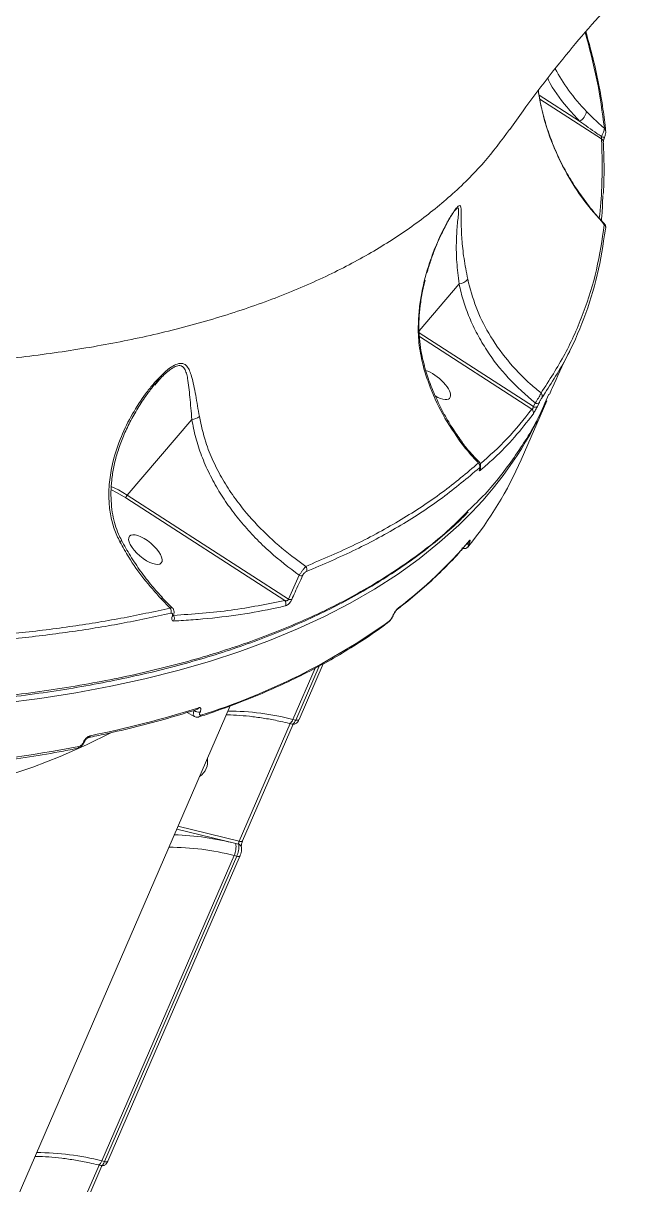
# Model space of a CAD drawing. Header units: millimetres. Extents: x -5550 to 7488, y -4093 to 4627.
# Drawn here: x -2385.1 to -2250.6, y 1246.2 to 1506.7 of the extents above; entities that cross this region are included whole.
import ezdxf

# ---------------------------------------------------------------- set-up
doc = ezdxf.new("R2010")
doc.units = ezdxf.units.MM
doc.layers.add('DIKOM_ОБЪЕКТ', color=7, linetype='Continuous')

msp = doc.modelspace()

# ---------------------------------------------------------------- linework, layer by layer
at = {"layer": 'DIKOM_ОБЪЕКТ', "color": 7, "linetype": 'Continuous', "lineweight": 15}
for p, q in [((-2260.26, 1484.727), (-2269.34, 1490.581)), ((-2269.182, 1489.685), (-2255.345, 1480.763)), ((-2254.685, 1481.14), (-2254.625, 1481.321)), ((-2254.682, 1481.136), (-2254.681, 1481.138)), ((-2296.306, 1437.745), (-2287.327, 1448.258)), ((-2270.65, 1420.729), (-2296.29, 1437.26)), ((-2296.22, 1436.421), (-2271.012, 1420.168)), ((-2355.624, 1425.531), (-2354.521, 1426.81)), ((-2273.385, 1408.791), (-2267.645, 1422.046)), ((-2270.257, 1421.538), (-2270.65, 1420.729)), ((-2269.745, 1420.765), (-2269.353, 1421.572)), ((-2361.804, 1400.849), (-2347.284, 1417.848)), ((-2362.111, 1400.253), (-2326.442, 1377.257)), ((-2325.627, 1377.525), (-2361.804, 1400.849)), ((-2285.095, 1389.968), (-2285.083, 1389.995)), ((-2323.206, 1382.893), (-2325.627, 1377.525)), ((-2354.163, 1377.589), (-2352.117, 1375.534)), ((-2351.675, 1375.625), (-2353.929, 1377.863)), ((-2302.177, 1373.811), (-2302.213, 1373.725)), ((-2302.144, 1373.811), (-2302.107, 1373.896)), ((-2323.235, 1350.538), (-2317.823, 1363.033)), ((-2324.588, 1350.567), (-2319.605, 1362.072)), ((-2318.744, 1362.513), (-2323.982, 1350.418)), ((-2455.152, 1084.701), (-2338.701, 1353.593)), ((-2346.762, 1352.593), (-2346.782, 1352.547)), ((-2345.451, 1352.18), (-2345.432, 1352.226)), ((-2348.333, 1352.122), (-2346.754, 1351.199)), ((-2325.221, 1349.615), (-2336.652, 1323.218)), ((-2325.405, 1349.66), (-2324.779, 1349.506)), ((-2323.982, 1350.418), (-2324.588, 1350.567)), ((-2335.905, 1323.339), (-2324.581, 1349.486)), ((-2371.598, 1345.468), (-2371.626, 1345.402)), ((-2371.391, 1345.555), (-2371.363, 1345.621)), ((-2336.652, 1323.218), (-2350.396, 1326.589)), ((-2350.668, 1325.961), (-2337.438, 1322.717)), ((-2337.438, 1322.717), (-2336.796, 1322.559)), ((-2367.479, 1251.53), (-2337.812, 1320.03)), ((-2337.207, 1319.882), (-2366.873, 1251.381)), ((-2366.125, 1251.502), (-2336.459, 1320.002)), ((-2337.812, 1320.03), (-2337.207, 1319.882)), ((-2368.296, 1250.623), (-2367.67, 1250.47)), ((-2366.873, 1251.381), (-2367.479, 1251.53)), ((-2368.112, 1250.578), (-2379.543, 1224.182)), ((-2378.796, 1224.302), (-2367.472, 1250.449))]:
    msp.add_line(p, q, dxfattribs=at)
at = {"layer": 'DIKOM_ОБЪЕКТ', "color": 7, "linetype": 'Continuous', "lineweight": 15, "flags": 128}
for points in [[(-2295.206, 1429.912), (-2295.202, 1429.895), (-2295.229, 1429.789), (-2295.337, 1429.664)], [(-2268.762, 1419.581), (-2268.333, 1420.502), (-2267.645, 1422.046)], [(-2282.601, 1406.905), (-2282.614, 1406.873), (-2282.688, 1406.751)], [(-2365.433, 1402.119), (-2364.018, 1401.392), (-2362.111, 1400.253)], [(-2361.804, 1400.849), (-2363.771, 1402.024), (-2365.355, 1402.832)], [(-2389.726, 1354.191), (-2381.401, 1355.267), (-2373.304, 1356.539), (-2365.443, 1358.007), (-2357.824, 1359.67), (-2350.453, 1361.526), (-2343.338, 1363.573), (-2336.483, 1365.81), (-2329.895, 1368.235), (-2323.58, 1370.846), (-2317.541, 1373.641), (-2311.786, 1376.617), (-2306.317, 1379.772), (-2301.141, 1383.104), (-2296.261, 1386.608), (-2291.682, 1390.283), (-2287.407, 1394.125), (-2287.027, 1394.489)], [(-2363.091, 1390.784), (-2363.09, 1390.781), (-2363.107, 1390.692), (-2363.22, 1390.557), (-2363.423, 1390.383)], [(-2285.132, 1390.477), (-2285.098, 1390.521), (-2285.012, 1390.673)], [(-2325.404, 1349.66), (-2325.334, 1349.655), (-2325.193, 1349.703), (-2325.042, 1349.824), (-2324.887, 1350.014), (-2324.734, 1350.265), (-2324.588, 1350.567)], [(-2323.982, 1350.418), (-2323.811, 1350.385), (-2323.651, 1350.371), (-2323.511, 1350.379), (-2323.394, 1350.406), (-2323.304, 1350.453), (-2323.245, 1350.518), (-2323.235, 1350.538)], [(-2523.894, 1329.042), (-2514.085, 1328.085), (-2504.423, 1327.328), (-2494.919, 1326.77), (-2485.581, 1326.412), (-2476.418, 1326.255), (-2467.438, 1326.299), (-2458.65, 1326.543), (-2450.061, 1326.988), (-2441.68, 1327.632), (-2433.515, 1328.476), (-2425.573, 1329.519), (-2417.862, 1330.759), (-2410.388, 1332.196), (-2403.159, 1333.828), (-2396.182, 1335.653), (-2389.462, 1337.671), (-2383.006, 1339.878), (-2376.821, 1342.274), (-2370.912, 1344.855), (-2365.477, 1347.519)], [(-2336.652, 1323.218), (-2336.48, 1323.185), (-2336.321, 1323.172), (-2336.18, 1323.179), (-2336.062, 1323.207), (-2335.973, 1323.255), (-2335.915, 1323.32), (-2335.905, 1323.339)], [(-2337.207, 1319.882), (-2337.035, 1319.848), (-2336.876, 1319.835), (-2336.735, 1319.842), (-2336.618, 1319.87), (-2336.528, 1319.917), (-2336.47, 1319.982), (-2336.458, 1320.005)], [(-2368.295, 1250.623), (-2368.224, 1250.618), (-2368.084, 1250.666), (-2367.933, 1250.787), (-2367.778, 1250.977), (-2367.625, 1251.228), (-2367.479, 1251.53)], [(-2366.873, 1251.381), (-2366.701, 1251.348), (-2366.542, 1251.335), (-2366.401, 1251.342), (-2366.284, 1251.37), (-2366.195, 1251.417), (-2366.136, 1251.481), (-2366.125, 1251.502)]]:
    msp.add_lwpolyline(points, dxfattribs=at)
at = {"layer": 'DIKOM_ОБЪЕКТ', "color": 7, "linetype": 'Continuous', "lineweight": 15}
for centre, radius, start, end in [((-2055.975, 1189.043), 459.994, 131.0632, 148.19152), ((-2262.067, 1487.68), 3.463, 301.45992, 346.99011), ((-2255.21, 1482.508), 0.812, 7.3913, 52.52816), ((-2254.502, 1483.165), 2.037, 244.27663, 264.92259), ((-2255.74, 1480.061), 0.807, 4.92603, 60.60326), ((-2255.252, 1460.885), 0.837, 334.47343, 51.10362), ((-2287.481, 1450.879), 2.626, 273.3577, 323.23212), ((-2269.576, 1423.103), 0.943, 335.81945, 46.30569), ((-2271.607, 1419.403), 0.97, 336.31856, 52.1293), ((-2270.225, 1421.445), 0.832, 239.30594, 305.24996), ((-2269.831, 1422.251), 0.831, 239.14875, 305.14096), ((-2347.527, 1421.042), 3.203, 274.34695, 306.87919), ((-2346.411, 1456.95), 86.185, 313.55299, 332.82464), ((-2286.862, 1412.656), 0.296, 299.87261, 349.43001), ((-2349.076, 1441.726), 82.546, 320.75674, 336.48532), ((-2283.675, 1407.391), 1, 336.24474, 43.65928), ((-2283.452, 1406.809), 0.941, 334.0582, 14.17742), ((-2360.872, 1399.993), 1.266, 137.44553, 168.15797), ((-2360.138, 1453.996), 98.253, 307.06619, 319.87289), ((-2285.48, 1390.483), 0.643, 254.83915, 306.83032), ((-2285.466, 1390.504), 0.637, 255.39831, 306.95564), ((-2322.598, 1384.204), 1.125, 336.74702, 37.82744), ((-2322.742, 1383.951), 1.156, 246.34732, 285.89091), ((-2354.963, 1378.533), 1.237, 310.29716, 328.08986), ((-2327.269, 1376.513), 1.112, 333.95607, 41.97336), ((-2325.177, 1378.603), 1.168, 247.33218, 286.73251), ((-2353.129, 1374.858), 1.217, 336.84777, 33.71609), ((-2351.754, 1373.996), 0.338, 282.58892, 334.48549), ((-2352.348, 1373.176), 1.153, 331.40877, 37.9445), ((-2302.34, 1373.899), 0.214, 306.01224, 335.63686), ((-2302.295, 1373.978), 0.205, 305.3257, 336.71967), ((-2301.634, 1375.901), 0.78, 306.7857, 336.92066), ((-2389.549, 1493.258), 148.486, 287.35952, 305.64369), ((-2303.739, 1372.897), 0.782, 306.72409, 336.88979), ((-2415.217, 1571.894), 229.473, 281.34935, 287.62277), ((-2345.692, 1353.904), 1.74, 231.20725, 277.93527), ((-2345.671, 1353.95), 1.741, 231.21523, 277.91775), ((-2346.418, 1353.458), 0.725, 288.94675, 338.27678), ((-2339.327, 1293.439), 58.998, 75.53288, 89.87782), ((-2345.922, 1351.807), 0.729, 289.12231, 338.162), ((-2436.556, 1685.886), 347.355, 269.67725, 280.60468), ((-2373.282, 1344.708), 0.694, 283.44009, 339.37393), ((-2371.652, 1345.699), 0.297, 274.88829, 330.35684), ((-2371.623, 1345.763), 0.296, 274.81921, 331.28984), ((-2370.707, 1347.15), 0.692, 282.94883, 339.46423), ((-2347.646, 1341.079), 3.908, 302.46261, 10.70488), ((-2353.206, 1261.166), 63.538, 75.63112, 88.21355), ((-2352.553, 1262.895), 59.006, 75.53379, 89.87702), ((-2341.936, 1321.974), 4.559, 334.76368, 9.37571), ((-2336.976, 1321.756), 0.823, 16.76932, 77.37046), ((-2382.219, 1194.391), 59.01, 75.53429, 89.8764)]:
    msp.add_arc(centre, radius, start, end, dxfattribs=at)
for start_param, end_param in [(0.1419857, 2.4055026), (5.118802, 6.425171)]:
    msp.add_ellipse((-2292.987, 1425.63), major_axis=(3.564, -3.012), ratio=0.4016192, start_param=start_param, end_param=end_param, dxfattribs=at)
msp.add_ellipse((-2357.718, 1388.661), major_axis=(3.564, -3.012), ratio=0.4016192, dxfattribs=at)
for points, knots in [([(-2515.215, 1360.28), (-2514.355, 1362.232), (-2511.86, 1367.899), (-2507.509, 1377.185), (-2502.068, 1388.089), (-2496.34, 1398.852), (-2490.332, 1409.471), (-2484.047, 1419.941), (-2477.488, 1430.254), (-2470.659, 1440.407), (-2463.564, 1450.392), (-2456.205, 1460.206), (-2448.588, 1469.841), (-2440.717, 1479.294), (-2432.595, 1488.559), (-2424.228, 1497.63), (-2415.619, 1506.504), (-2406.774, 1515.175), (-2397.697, 1523.638), (-2388.393, 1531.889), (-2378.868, 1539.924), (-2369.126, 1547.737), (-2359.173, 1555.326), (-2349.012, 1562.682), (-2340.334, 1568.663), (-2335.019, 1572.159), (-2333.212, 1573.347)], [0, 0, 0, 0, 0.0228178, 0.0662208, 0.109624, 0.1530275, 0.1964308, 0.239834, 0.2832371, 0.3266402, 0.370043, 0.4134451, 0.4568475, 0.5002496, 0.5436516, 0.5870528, 0.630454, 0.6738552, 0.7172558, 0.7606562, 0.8040562, 0.8474559, 0.8908553, 0.9342544, 0.9776533, 1, 1, 1, 1]), ([(-2382.009, 1522.512), (-2382.454, 1522.099), (-2384.679, 1520.035), (-2393.275, 1512.013), (-2401.36, 1504.206), (-2407.681, 1498.101)], [0, 0, 0, 0, 0.051712, 0.2585533, 1, 1, 1, 1]), ([(-2407.241, 1498.04), (-2404.968, 1500.264), (-2398.681, 1506.413), (-2390.12, 1514.552), (-2383.807, 1520.385), (-2381.565, 1522.457)], [0, 0, 0, 0, 0.2674866, 0.7397728, 1, 1, 1, 1]), ([(-2275.91, 1482.867), (-2274.938, 1484.271), (-2272.277, 1488.116), (-2267.624, 1494.257), (-2261.992, 1501.272), (-2256.337, 1507.881), (-2252.425, 1512.094), (-2250.583, 1514.079)], [0, 0, 0, 0, 0.1302391, 0.3565809, 0.5807028, 0.8025479, 1, 1, 1, 1]), ([(-2259.019, 1504.661), (-2258.062, 1501.1), (-2256.094, 1493.779), (-2255.184, 1486.758), (-2254.716, 1483.152)], [0, 0, 0, 0, 0.4863774, 1, 1, 1, 1]), ([(-2254.426, 1482.608), (-2254.61, 1484.222), (-2255.008, 1487.716), (-2255.984, 1493.195), (-2257.244, 1498.98), (-2258.333, 1502.89), (-2258.873, 1504.83)], [0, 0, 0, 0, 0.2235027, 0.4838327, 0.7439795, 1, 1, 1, 1]), ([(-2258.693, 1486.901), (-2260.12, 1488.468), (-2262.851, 1491.47), (-2264.817, 1494.884), (-2265.756, 1496.515)], [0, 0, 0, 0, 0.5222216, 1, 1, 1, 1]), ([(-2267.447, 1494.412), (-2267.381, 1494.269), (-2266.322, 1491.962), (-2263.866, 1488.695), (-2261.231, 1485.795), (-2260.26, 1484.727)], [0, 0, 0, 0, 0.0400537, 0.6461011, 1, 1, 1, 1]), ([(-2269.547, 1491.578), (-2269.333, 1490.308), (-2268.692, 1486.492), (-2266.733, 1480.159), (-2263.449, 1473.208), (-2259.432, 1466.905), (-2256.304, 1463.336), (-2254.726, 1461.536)], [0, 0, 0, 0, 0.1161133, 0.3488599, 0.587347, 0.7918637, 1, 1, 1, 1]), ([(-2268.864, 1487.986), (-2268.884, 1488.064), (-2269.196, 1489.269), (-2269.367, 1490.491), (-2269.526, 1491.634)], [0, 0, 0, 0, 0.0640649, 1, 1, 1, 1]), ([(-2254.667, 1461.713), (-2255.19, 1462.259), (-2256.664, 1463.796), (-2258.851, 1466.531), (-2261.225, 1469.879), (-2263.337, 1473.381), (-2265.181, 1476.988), (-2266.731, 1480.677), (-2267.989, 1484.342), (-2268.579, 1486.798), (-2268.864, 1487.986)], [0, 0, 0, 0, 0.074021, 0.2084666, 0.3429355, 0.4774286, 0.6117897, 0.7443275, 0.876336, 1, 1, 1, 1]), ([(-2254.716, 1483.152), (-2255.744, 1484.068), (-2257.12, 1485.295), (-2258.376, 1486.576), (-2258.693, 1486.901)], [0, 0, 0, 0, 0.7468137, 1, 1, 1, 1]), ([(-2275.977, 1482.916), (-2277.838, 1480.402), (-2281.708, 1475.173), (-2288.936, 1468.075), (-2297.194, 1461.455), (-2306.307, 1455.532), (-2316.48, 1450.118), (-2327.727, 1445.259), (-2340.027, 1440.987), (-2353.027, 1437.418), (-2366.643, 1434.534), (-2380.782, 1432.305), (-2395.746, 1430.675), (-2411.531, 1429.689), (-2428.054, 1429.306), (-2439.557, 1429.609), (-2445.307, 1429.761)], [0, 0, 0, 0, 0.0698442, 0.1452926, 0.2161547, 0.2870724, 0.3579358, 0.4308634, 0.5038508, 0.5767797, 0.6463603, 0.7159913, 0.7855727, 0.8570304, 0.928542, 1, 1, 1, 1]), ([(-2260.26, 1484.727), (-2258.978, 1483.821), (-2257.362, 1482.68), (-2255.723, 1481.561), (-2255.385, 1481.33)], [0, 0, 0, 0, 0.793939, 1, 1, 1, 1]), ([(-2254.716, 1483.152), (-2254.725, 1483.033), (-2254.742, 1482.795), (-2254.921, 1482.263), (-2255.15, 1481.755), (-2255.322, 1481.444), (-2255.385, 1481.33)], [0, 0, 0, 0, 0.278398, 0.5566603, 0.8379195, 1, 1, 1, 1]), ([(-2254.625, 1481.321), (-2254.588, 1481.429), (-2254.479, 1481.745), (-2254.383, 1482.171), (-2254.413, 1482.483), (-2254.425, 1482.61)], [0, 0, 0, 0, 0.2373702, 0.691624, 1, 1, 1, 1]), ([(-2255.345, 1480.763), (-2255.244, 1477.136), (-2255.074, 1470.988), (-2255.622, 1465.301), (-2255.846, 1462.97)], [0, 0, 0, 0, 0.5900075, 1, 1, 1, 1]), ([(-2255.385, 1481.33), (-2255.385, 1481.304), (-2255.384, 1481.213), (-2255.377, 1481.059), (-2255.363, 1480.883), (-2255.351, 1480.803), (-2255.345, 1480.763)], [0, 0, 0, 0, 0.1263379, 0.4366085, 0.7261919, 1, 1, 1, 1]), ([(-2254.954, 1468.332), (-2254.914, 1469.082), (-2254.772, 1471.741), (-2254.766, 1475.671), (-2254.909, 1478.915), (-2254.962, 1480.131)], [0, 0, 0, 0, 0.1969879, 0.6990001, 1, 1, 1, 1]), ([(-2254.936, 1480.12), (-2254.936, 1480.121), (-2254.936, 1480.123), (-2254.933, 1480.196), (-2254.913, 1480.336), (-2254.86, 1480.581), (-2254.78, 1480.866), (-2254.707, 1481.058), (-2254.678, 1481.135)], [0, 0, 0, 0, 0.0777138, 0.194777, 0.3567016, 0.565069, 0.8259232, 1, 1, 1, 1]), ([(-2255.383, 1462.476), (-2255.345, 1462.855), (-2255.16, 1464.66), (-2255.106, 1466.551), (-2255.064, 1468.045)], [0, 0, 0, 0, 0.2097812, 1, 1, 1, 1]), ([(-2285.377, 1449.307), (-2285.682, 1450.894), (-2286.303, 1454.111), (-2286.733, 1458.316), (-2286.845, 1461.419), (-2286.835, 1463.544), (-2286.845, 1464.913), (-2286.947, 1465.78), (-2287.313, 1465.89), (-2287.906, 1465.328), (-2288.637, 1464.314), (-2289.407, 1463.076), (-2290.625, 1460.922), (-2292.253, 1457.562), (-2294.228, 1452.425), (-2295.557, 1447.445), (-2296.267, 1442.823), (-2296.538, 1438.852), (-2296.412, 1434.379), (-2295.699, 1431.252), (-2295.337, 1429.664)], [0, 0, 0, 0, 0.0820695, 0.1664743, 0.2508361, 0.2942474, 0.3376037, 0.3839941, 0.4157886, 0.442847, 0.4698379, 0.4939825, 0.5187284, 0.5886152, 0.6603839, 0.7589151, 0.8097123, 0.8604911, 0.9291638, 1, 1, 1, 1]), ([(-2291.239, 1459.483), (-2290.98, 1460.022), (-2290.48, 1461.063), (-2289.736, 1462.422), (-2289.086, 1463.52), (-2288.611, 1464.248), (-2288.296, 1464.68), (-2288.223, 1464.763), (-2288.208, 1464.781)], [0, 0, 0, 0, 0.2510906, 0.4851038, 0.680045, 0.8446692, 0.9678458, 1, 1, 1, 1]), ([(-2288.21, 1464.782), (-2288.209, 1464.784), (-2288.184, 1464.818), (-2288.169, 1464.827), (-2288.156, 1464.836)], [0, 0, 0, 0, 0.0581412, 1, 1, 1, 1]), ([(-2288.156, 1464.836), (-2288, 1465.003), (-2287.635, 1465.395), (-2287.41, 1465.203), (-2287.41, 1464.394), (-2287.548, 1463.061), (-2287.79, 1460.815), (-2287.98, 1457.581), (-2287.911, 1453.199), (-2287.523, 1449.917), (-2287.327, 1448.258)], [0, 0, 0, 0, 0.0483114, 0.1136112, 0.201139, 0.3005658, 0.4001753, 0.6062292, 0.8009084, 1, 1, 1, 1]), ([(-2254.709, 1461.674), (-2254.698, 1461.67), (-2254.678, 1461.661), (-2254.71, 1461.578), (-2254.726, 1461.536)], [0, 0, 0, 0, 0.5011147, 1, 1, 1, 1]), ([(-2254.422, 1460.795), (-2254.415, 1460.853), (-2254.398, 1460.991), (-2254.436, 1461.258), (-2254.533, 1461.515), (-2254.654, 1461.636), (-2254.701, 1461.682)], [0, 0, 0, 0, 0.2126971, 0.508084, 0.8110499, 1, 1, 1, 1]), ([(-2294.537, 1450.697), (-2294.267, 1451.63), (-2293.706, 1453.573), (-2292.654, 1456.324), (-2291.813, 1458.328), (-2291.325, 1459.31), (-2291.239, 1459.483)], [0, 0, 0, 0, 0.3052041, 0.6356951, 0.9359009, 1, 1, 1, 1]), ([(-2254.726, 1461.536), (-2255.234, 1458.136), (-2256.249, 1451.335), (-2259.285, 1441.678), (-2263.344, 1432.408), (-2267.064, 1426.66), (-2268.925, 1423.785)], [0, 0, 0, 0, 0.2484747, 0.4969511, 0.7484741, 1, 1, 1, 1]), ([(-2268.716, 1422.717), (-2266.875, 1425.56), (-2263.192, 1431.247), (-2259.121, 1440.483), (-2256.045, 1450.185), (-2255.013, 1457.077), (-2254.496, 1460.524)], [0, 0, 0, 0, 0.2484766, 0.4969544, 0.7484771, 1, 1, 1, 1]), ([(-2295.083, 1429.945), (-2295.271, 1430.622), (-2295.697, 1432.155), (-2296.113, 1434.685), (-2296.355, 1437.494), (-2296.323, 1440.406), (-2296.061, 1443.468), (-2295.617, 1446.397), (-2295.152, 1448.297), (-2294.95, 1449.125)], [0, 0, 0, 0, 0.1109995, 0.2514638, 0.3969255, 0.5456321, 0.698178, 0.868537, 1, 1, 1, 1]), ([(-2268.925, 1423.785), (-2269.716, 1424.438), (-2272.449, 1426.69), (-2276.616, 1431.055), (-2280.69, 1436.894), (-2283.73, 1443.03), (-2284.824, 1447.201), (-2285.377, 1449.307)], [0, 0, 0, 0, 0.0953054, 0.32894, 0.568011, 0.7817951, 1, 1, 1, 1]), ([(-2287.327, 1448.258), (-2287.024, 1446.979), (-2286.417, 1444.42), (-2285.024, 1440.643), (-2283.276, 1436.935), (-2280.536, 1432.323), (-2276.442, 1426.953), (-2272.335, 1423.358), (-2270.257, 1421.538)], [0, 0, 0, 0, 0.1264067, 0.2528123, 0.382976, 0.5131446, 0.7535708, 1, 1, 1, 1]), ([(-2267.022, 1423.471), (-2266.816, 1423.943), (-2265.502, 1426.949), (-2264.023, 1430.205), (-2262.609, 1432.943), (-2262.474, 1433.204)], [0, 0, 0, 0, 0.1439546, 0.918394, 1, 1, 1, 1]), ([(-2345.604, 1418.48), (-2345.878, 1420.116), (-2346.291, 1422.595), (-2346.839, 1425.514), (-2347.277, 1427.347), (-2347.769, 1428.786), (-2348.357, 1429.839), (-2349.227, 1430.499), (-2350.47, 1430.416), (-2351.831, 1429.691), (-2353.123, 1428.692), (-2354.541, 1427.357), (-2356.079, 1425.661), (-2358.243, 1422.903), (-2360.731, 1419.074), (-2363.234, 1414.011), (-2364.92, 1409.026), (-2365.81, 1404.306), (-2366.002, 1400.321), (-2365.623, 1396.621), (-2364.829, 1393.346), (-2363.882, 1391.35), (-2363.423, 1390.383)], [0, 0, 0, 0, 0.0866936, 0.1314006, 0.1760737, 0.2081988, 0.2409008, 0.2744202, 0.3082517, 0.3377419, 0.3650525, 0.3930343, 0.4328774, 0.4727627, 0.5545457, 0.6396943, 0.7264124, 0.7889979, 0.8528487, 0.9020925, 0.9525883, 1, 1, 1, 1]), ([(-2354.521, 1426.81), (-2354.354, 1427.01), (-2353.862, 1427.6), (-2352.952, 1428.405), (-2351.834, 1429.298), (-2350.694, 1429.906), (-2349.98, 1429.956), (-2349.367, 1429.75), (-2348.892, 1429.257), (-2348.492, 1428.244), (-2348.181, 1426.862), (-2347.934, 1425.064), (-2347.652, 1422.082), (-2347.432, 1419.552), (-2347.284, 1417.848)], [0, 0, 0, 0, 0.0316103, 0.0930591, 0.1557159, 0.2237656, 0.2905746, 0.3033128, 0.3829774, 0.4574987, 0.5336404, 0.6484292, 0.7633199, 1, 1, 1, 1]), ([(-2295.337, 1429.664), (-2294.952, 1428.422), (-2293.824, 1424.781), (-2291.155, 1418.855), (-2288.207, 1414.569), (-2286.714, 1412.4)], [0, 0, 0, 0, 0.2035437, 0.5968367, 1, 1, 1, 1]), ([(-2286.525, 1412.635), (-2287.232, 1413.615), (-2288.714, 1415.668), (-2290.669, 1418.981), (-2292.455, 1422.506), (-2293.937, 1426.147), (-2294.821, 1428.631), (-2295.142, 1429.903), (-2295.146, 1429.919)], [0, 0, 0, 0, 0.1847006, 0.3869243, 0.5900858, 0.7937527, 0.9973695, 1, 1, 1, 1]), ([(-2363.067, 1390.797), (-2363.299, 1391.241), (-2363.865, 1392.326), (-2364.524, 1394.238), (-2365.076, 1396.503), (-2365.399, 1398.952), (-2365.474, 1401.554), (-2365.289, 1404.339), (-2364.825, 1407.273), (-2364.051, 1410.321), (-2362.975, 1413.41), (-2361.59, 1416.529), (-2359.896, 1419.659), (-2358.122, 1422.429), (-2356.476, 1424.677), (-2355.35, 1426.067), (-2354.735, 1426.687), (-2354.575, 1426.848)], [0, 0, 0, 0, 0.0381204, 0.0931922, 0.1514747, 0.2131168, 0.2782707, 0.3472054, 0.4235682, 0.5028541, 0.585785, 0.6727826, 0.7640279, 0.8596905, 0.9271236, 0.9810173, 1, 1, 1, 1]), ([(-2267.169, 1423.536), (-2267.952, 1421.695), (-2270.064, 1416.73), (-2274.87, 1409.256), (-2280.084, 1402.353), (-2283.977, 1398.623), (-2285.258, 1397.396)], [0, 0, 0, 0, 0.1914972, 0.5163242, 0.8409014, 1, 1, 1, 1]), ([(-2268.925, 1423.785), (-2268.972, 1423.669), (-2269.066, 1423.436), (-2269.342, 1422.928), (-2269.679, 1422.374), (-2269.999, 1421.893), (-2270.187, 1421.634), (-2270.257, 1421.538)], [0, 0, 0, 0, 0.2193409, 0.4388182, 0.6560172, 0.8732896, 1, 1, 1, 1]), ([(-2269.353, 1421.572), (-2269.315, 1421.647), (-2269.236, 1421.807), (-2269.094, 1422.076), (-2268.946, 1422.343), (-2268.81, 1422.576), (-2268.747, 1422.67), (-2268.716, 1422.717)], [0, 0, 0, 0, 0.1797532, 0.3800195, 0.5811581, 0.790702, 1, 1, 1, 1]), ([(-2271.012, 1420.168), (-2272.785, 1417.901), (-2276.249, 1413.47), (-2280.488, 1409.713), (-2282.558, 1407.879)], [0, 0, 0, 0, 0.5118581, 1, 1, 1, 1]), ([(-2270.65, 1420.729), (-2270.652, 1420.683), (-2270.657, 1420.6), (-2270.684, 1420.495), (-2270.72, 1420.404), (-2270.753, 1420.344), (-2270.807, 1420.272), (-2270.851, 1420.233), (-2270.926, 1420.184), (-2270.973, 1420.175), (-2271.012, 1420.168)], [0, 0, 0, 0, 0.1793417, 0.31918, 0.3690473, 0.5165641, 0.5564431, 0.7165544, 0.7656513, 1, 1, 1, 1]), ([(-2270.719, 1419.013), (-2270.671, 1419.083), (-2270.574, 1419.223), (-2270.363, 1419.583), (-2270.135, 1419.998), (-2269.919, 1420.411), (-2269.8, 1420.653), (-2269.745, 1420.765)], [0, 0, 0, 0, 0.2131534, 0.4264941, 0.630595, 0.8289213, 1, 1, 1, 1]), ([(-2347.284, 1417.848), (-2347.022, 1416.474), (-2346.499, 1413.724), (-2345.147, 1409.653), (-2343.404, 1405.647), (-2341.275, 1401.781), (-2338.837, 1398.109), (-2336.111, 1394.612), (-2333.083, 1391.27), (-2328.914, 1387.219), (-2325.44, 1384.586), (-2323.206, 1382.893)], [0, 0, 0, 0, 0.1006482, 0.2013159, 0.3052446, 0.4091841, 0.5096377, 0.6100979, 0.7126665, 0.8152373, 1, 1, 1, 1]), ([(-2321.709, 1384.894), (-2322.521, 1385.467), (-2325.401, 1387.501), (-2330.011, 1391.384), (-2334.517, 1396.107), (-2337.909, 1400.489), (-2340.423, 1404.368), (-2342.548, 1408.46), (-2344.457, 1413.158), (-2345.191, 1416.561), (-2345.604, 1418.48)], [0, 0, 0, 0, 0.0672698, 0.2386096, 0.4121739, 0.5212151, 0.6302433, 0.7425216, 0.854782, 1, 1, 1, 1]), ([(-2282.605, 1406.397), (-2282.39, 1406.578), (-2281.315, 1407.48), (-2278.631, 1409.889), (-2274.76, 1413.811), (-2272.067, 1417.278), (-2270.719, 1419.013)], [0, 0, 0, 0, 0.0480613, 0.2403214, 0.6198803, 1, 1, 1, 1]), ([(-2286.714, 1412.4), (-2285.67, 1411.114), (-2284.465, 1409.631), (-2283.13, 1408.263), (-2282.952, 1408.081)], [0, 0, 0, 0, 0.8666347, 1, 1, 1, 1]), ([(-2282.754, 1408.262), (-2283.257, 1408.77), (-2284.52, 1410.048), (-2285.771, 1411.517), (-2286.487, 1412.5), (-2286.567, 1412.609)], [0, 0, 0, 0, 0.3698409, 0.9303694, 1, 1, 1, 1]), ([(-2282.952, 1408.081), (-2285.616, 1405.835), (-2290.943, 1401.344), (-2300.218, 1395.293), (-2310.347, 1389.717), (-2317.922, 1386.502), (-2321.709, 1384.894)], [0, 0, 0, 0, 0.2486147, 0.4972293, 0.7486151, 1, 1, 1, 1]), ([(-2321.564, 1383.759), (-2317.813, 1385.352), (-2310.311, 1388.537), (-2300.19, 1394.092), (-2290.854, 1400.166), (-2285.458, 1404.714), (-2282.76, 1406.988)], [0, 0, 0, 0, 0.2486172, 0.4972331, 0.7486169, 1, 1, 1, 1]), ([(-2282.782, 1408.236), (-2282.797, 1408.231), (-2282.82, 1408.222), (-2282.918, 1408.118), (-2282.952, 1408.081)], [0, 0, 0, 0, 0.6464191, 1, 1, 1, 1]), ([(-2282.658, 1406.762), (-2282.622, 1406.855), (-2282.531, 1407.085), (-2282.458, 1407.405), (-2282.502, 1407.788), (-2282.606, 1408.059), (-2282.738, 1408.184), (-2282.788, 1408.231)], [0, 0, 0, 0, 0.2085324, 0.5174718, 0.6943524, 0.8853066, 1, 1, 1, 1]), ([(-2282.76, 1406.988), (-2282.745, 1407), (-2282.69, 1407.046), (-2282.631, 1407.055), (-2282.618, 1406.963), (-2282.665, 1406.822), (-2282.688, 1406.751)], [0, 0, 0, 0, 0.1085884, 0.3983398, 0.6996055, 1, 1, 1, 1]), ([(-2282.688, 1406.751), (-2282.721, 1406.651), (-2282.787, 1406.452), (-2282.768, 1406.321), (-2282.69, 1406.331), (-2282.621, 1406.385), (-2282.605, 1406.397)], [0, 0, 0, 0, 0.3053624, 0.611478, 0.9125857, 1, 1, 1, 1]), ([(-2282.634, 1406.807), (-2282.632, 1406.812), (-2282.629, 1406.823), (-2282.618, 1406.865), (-2282.602, 1406.903), (-2282.601, 1406.904)], [0, 0, 0, 0, 0.4129621, 0.9860245, 1, 1, 1, 1]), ([(-2514.541, 1359.444), (-2513.135, 1359.23), (-2508.334, 1358.499), (-2500.248, 1357.434), (-2490.305, 1356.246), (-2480.519, 1355.248), (-2470.901, 1354.429), (-2461.453, 1353.791), (-2452.171, 1353.332), (-2443.051, 1353.053), (-2434.09, 1352.953), (-2425.285, 1353.032), (-2416.634, 1353.289), (-2408.135, 1353.727), (-2399.786, 1354.344), (-2391.593, 1355.141), (-2383.583, 1356.114), (-2375.79, 1357.263), (-2368.234, 1358.583), (-2360.921, 1360.073), (-2353.847, 1361.734), (-2347.008, 1363.565), (-2340.401, 1365.568), (-2334.026, 1367.742), (-2327.881, 1370.089), (-2321.964, 1372.608), (-2316.274, 1375.302), (-2310.813, 1378.169), (-2305.594, 1381.203), (-2300.64, 1384.393), (-2295.966, 1387.726), (-2291.594, 1391.205), (-2288.021, 1394.314), (-2286.018, 1396.323), (-2285.273, 1397.07)], [0, 0, 0, 0, 0.0134807, 0.0460166, 0.0785629, 0.110963, 0.1432142, 0.1753533, 0.2074168, 0.2394417, 0.2714645, 0.3035139, 0.3356222, 0.3678255, 0.4001604, 0.4326629, 0.4652363, 0.4977101, 0.530023, 0.5622119, 0.5943135, 0.6263633, 0.6583973, 0.6904488, 0.722544, 0.754718, 0.7870056, 0.8194425, 0.8519998, 0.8845077, 0.9168217, 0.9489852, 0.981033, 1, 1, 1, 1]), ([(-2285.258, 1397.396), (-2286.604, 1396.014), (-2290.524, 1391.993), (-2298.308, 1386.028), (-2308.388, 1379.543), (-2319.519, 1373.819), (-2331.547, 1368.806), (-2344.687, 1364.432), (-2358.936, 1360.738), (-2374.271, 1357.754), (-2389.674, 1355.641), (-2404.95, 1354.276), (-2419.932, 1353.54), (-2435.51, 1353.354), (-2451.649, 1353.728), (-2468.174, 1354.655), (-2485, 1356.127), (-2500.275, 1357.883), (-2510.066, 1359.291), (-2514.054, 1359.865)], [0, 0, 0, 0, 0.0350697, 0.1020937, 0.1690632, 0.2341426, 0.299272, 0.3643511, 0.4313208, 0.498345, 0.5653147, 0.6219543, 0.6786601, 0.7353657, 0.7926089, 0.8498521, 0.9056539, 0.9615819, 1, 1, 1, 1]), ([(-2363.423, 1390.383), (-2362.776, 1389.234), (-2361.171, 1386.383), (-2358.136, 1382.043), (-2355.493, 1379.079), (-2354.163, 1377.589)], [0, 0, 0, 0, 0.2512717, 0.6234737, 1, 1, 1, 1]), ([(-2353.897, 1377.893), (-2354.679, 1378.747), (-2356.406, 1380.636), (-2358.799, 1383.767), (-2361.124, 1387.198), (-2362.442, 1389.59), (-2363.097, 1390.779)], [0, 0, 0, 0, 0.2176428, 0.481148, 0.7421875, 1, 1, 1, 1]), ([(-2301.161, 1375.282), (-2300.38, 1375.887), (-2298.118, 1377.639), (-2294.582, 1380.655), (-2290.65, 1384.378), (-2287.527, 1387.668), (-2285.762, 1389.739), (-2285.132, 1390.477)], [0, 0, 0, 0, 0.129317, 0.3744339, 0.6194506, 0.8643331, 1, 1, 1, 1]), ([(-2286.679, 1389.047), (-2286.636, 1389.014), (-2286.494, 1388.906), (-2286.207, 1388.855), (-2285.898, 1388.881), (-2285.655, 1388.975), (-2285.47, 1389.099), (-2285.335, 1389.227), (-2285.268, 1389.312), (-2285.234, 1389.355)], [0, 0, 0, 0, 0.0910734, 0.3017668, 0.4707735, 0.6166304, 0.746018, 0.8707806, 1, 1, 1, 1]), ([(-2285.147, 1389.506), (-2285.179, 1389.471), (-2285.244, 1389.401), (-2285.272, 1389.444), (-2285.241, 1389.593), (-2285.17, 1389.791), (-2285.112, 1389.927), (-2285.095, 1389.968)], [0, 0, 0, 0, 0.2336656, 0.4673022, 0.6955638, 0.9087187, 1, 1, 1, 1]), ([(-2285.133, 1390.476), (-2285.132, 1390.477), (-2285.127, 1390.484), (-2285.13, 1390.48), (-2285.133, 1390.477)], [0, 0, 0, 0, 0.0762333, 1, 1, 1, 1]), ([(-2285.083, 1389.995), (-2285.057, 1390.056), (-2284.973, 1390.256), (-2284.869, 1390.544), (-2284.823, 1390.764), (-2284.865, 1390.827), (-2284.963, 1390.724), (-2285.012, 1390.673)], [0, 0, 0, 0, 0.0931562, 0.3038678, 0.5302227, 0.7651743, 1, 1, 1, 1]), ([(-2321.709, 1384.894), (-2321.801, 1384.784), (-2321.985, 1384.564), (-2322.366, 1384.069), (-2322.761, 1383.533), (-2323.042, 1383.134), (-2323.178, 1382.934), (-2323.206, 1382.893)], [0, 0, 0, 0, 0.2435374, 0.4875439, 0.7197785, 0.9418287, 1, 1, 1, 1]), ([(-2322.426, 1382.84), (-2322.401, 1382.888), (-2322.34, 1383.012), (-2322.195, 1383.232), (-2321.995, 1383.462), (-2321.769, 1383.658), (-2321.637, 1383.723), (-2321.564, 1383.759)], [0, 0, 0, 0, 0.1207727, 0.3075479, 0.5229897, 0.7374812, 1, 1, 1, 1]), ([(-2324.841, 1377.485), (-2324.604, 1378.021), (-2323.815, 1379.811), (-2322.998, 1381.592), (-2322.426, 1382.84)], [0, 0, 0, 0, 0.2996419, 1, 1, 1, 1]), ([(-2351.687, 1375.613), (-2351.687, 1375.615), (-2351.702, 1375.68), (-2351.85, 1375.66), (-2352.039, 1375.57), (-2352.117, 1375.534)], [0, 0, 0, 0, 0.0124097, 0.5962932, 1, 1, 1, 1]), ([(-2326.442, 1377.257), (-2330.388, 1376.447), (-2338.292, 1374.826), (-2347.052, 1374.199), (-2351.439, 1373.885)], [0, 0, 0, 0, 0.4991746, 1, 1, 1, 1]), ([(-2351.336, 1372.624), (-2350.968, 1372.644), (-2349.126, 1372.745), (-2344.402, 1373.088), (-2337.359, 1373.889), (-2330.903, 1374.991), (-2327.291, 1375.797), (-2326.27, 1376.025)], [0, 0, 0, 0, 0.0413744, 0.2068718, 0.5381498, 0.8694282, 1, 1, 1, 1]), ([(-2325.627, 1377.525), (-2325.627, 1377.489), (-2325.628, 1377.428), (-2325.664, 1377.345), (-2325.715, 1377.284), (-2325.786, 1377.235), (-2325.914, 1377.188), (-2326.147, 1377.173), (-2326.326, 1377.224), (-2326.442, 1377.257)], [0, 0, 0, 0, 0.1045234, 0.174096, 0.22983, 0.3048037, 0.3967575, 0.6086213, 1, 1, 1, 1]), ([(-2326.27, 1376.025), (-2326.135, 1376.075), (-2325.912, 1376.157), (-2325.528, 1376.479), (-2325.218, 1376.832), (-2324.981, 1377.19), (-2324.883, 1377.397), (-2324.841, 1377.485)], [0, 0, 0, 0, 0.3038824, 0.5023072, 0.7017009, 0.8732434, 1, 1, 1, 1]), ([(-2352.117, 1375.534), (-2355.774, 1374.743), (-2363.088, 1373.163), (-2374.723, 1371.305), (-2386.794, 1369.794), (-2395.25, 1369.141), (-2399.477, 1368.814)], [0, 0, 0, 0, 0.2491207, 0.4982423, 0.7491212, 1, 1, 1, 1]), ([(-2399.434, 1367.642), (-2395.23, 1367.967), (-2386.822, 1368.618), (-2374.757, 1370.124), (-2363.074, 1371.987), (-2355.698, 1373.582), (-2352.01, 1374.38)], [0, 0, 0, 0, 0.2491214, 0.4982435, 0.7491216, 1, 1, 1, 1]), ([(-2352.01, 1374.38), (-2351.973, 1374.386), (-2351.85, 1374.407), (-2351.694, 1374.354), (-2351.595, 1374.192), (-2351.581, 1373.959), (-2351.647, 1373.764), (-2351.68, 1373.666)], [0, 0, 0, 0, 0.1043963, 0.3453719, 0.5759433, 0.7877545, 1, 1, 1, 1]), ([(-2351.68, 1373.666), (-2351.728, 1373.526), (-2351.824, 1373.245), (-2351.801, 1372.914), (-2351.66, 1372.664), (-2351.449, 1372.638), (-2351.336, 1372.624)], [0, 0, 0, 0, 0.2322448, 0.4640444, 0.7140434, 1, 1, 1, 1]), ([(-2351.455, 1373.852), (-2351.44, 1373.882), (-2351.311, 1374.153), (-2351.24, 1374.616), (-2351.368, 1375.183), (-2351.538, 1375.516), (-2351.681, 1375.608), (-2351.685, 1375.611)], [0, 0, 0, 0, 0.0495152, 0.4555848, 0.7335852, 0.9921386, 1, 1, 1, 1]), ([(-2351.498, 1373.689), (-2351.498, 1373.688), (-2351.496, 1373.673), (-2351.498, 1373.724), (-2351.464, 1373.812), (-2351.448, 1373.854)], [0, 0, 0, 0, 0.0335906, 0.5372207, 1, 1, 1, 1]), ([(-2303.276, 1372.277), (-2303.195, 1372.34), (-2302.965, 1372.516), (-2302.673, 1372.884), (-2302.354, 1373.369), (-2302.214, 1373.665), (-2302.145, 1373.81)], [0, 0, 0, 0, 0.188046, 0.5271497, 0.7689794, 1, 1, 1, 1]), ([(-2302.213, 1373.725), (-2302.251, 1373.645), (-2302.326, 1373.483), (-2302.475, 1373.231), (-2302.639, 1372.991), (-2302.819, 1372.769), (-2302.946, 1372.646), (-2303.01, 1372.597), (-2303.02, 1372.59)], [0, 0, 0, 0, 0.167312, 0.3344527, 0.5091506, 0.7131054, 0.957769, 1, 1, 1, 1]), ([(-2300.917, 1375.596), (-2300.93, 1375.585), (-2301.029, 1375.508), (-2301.228, 1375.311), (-2301.514, 1374.954), (-2301.771, 1374.576), (-2302.002, 1374.184), (-2302.118, 1373.935), (-2302.177, 1373.811)], [0, 0, 0, 0, 0.0392553, 0.2872507, 0.495213, 0.6710274, 0.8353252, 1, 1, 1, 1]), ([(-2302.106, 1373.897), (-2302.076, 1373.963), (-2302.01, 1374.109), (-2301.864, 1374.375), (-2301.679, 1374.669), (-2301.461, 1374.967), (-2301.281, 1375.177), (-2301.17, 1375.275), (-2301.168, 1375.276), (-2301.168, 1375.276)], [0, 0, 0, 0, 0.1091604, 0.2385663, 0.3925795, 0.5781441, 0.7967129, 0.9630928, 1, 1, 1, 1]), ([(-2345.68, 1351.119), (-2344.548, 1351.498), (-2341.266, 1352.597), (-2336.014, 1354.544), (-2330.007, 1357.017), (-2324.251, 1359.657), (-2318.746, 1362.461), (-2313.498, 1365.426), (-2308.599, 1368.496), (-2305.249, 1370.813), (-2303.538, 1372.074), (-2303.271, 1372.27)], [0, 0, 0, 0, 0.0688349, 0.1996421, 0.3304446, 0.4612282, 0.5919891, 0.7227192, 0.8534118, 0.9771203, 1, 1, 1, 1]), ([(-2370.545, 1346.478), (-2369.266, 1346.743), (-2365.554, 1347.515), (-2359.58, 1348.927), (-2352.718, 1350.747), (-2348.349, 1352.101), (-2346.182, 1352.772)], [0, 0, 0, 0, 0.1498873, 0.4347984, 0.7197187, 1, 1, 1, 1]), ([(-2346.782, 1352.547), (-2346.826, 1352.423), (-2346.936, 1352.112), (-2346.979, 1351.684), (-2346.913, 1351.356), (-2346.776, 1351.279), (-2346.723, 1351.25)], [0, 0, 0, 0, 0.2017194, 0.5062223, 0.8100503, 1, 1, 1, 1]), ([(-2345.432, 1352.226), (-2345.396, 1352.315), (-2345.307, 1352.542), (-2345.258, 1352.857), (-2345.313, 1353.109), (-2345.475, 1353.241), (-2345.655, 1353.207), (-2345.744, 1353.19)], [0, 0, 0, 0, 0.1408164, 0.3552748, 0.5700257, 0.7849664, 1, 1, 1, 1]), ([(-2346.745, 1351.241), (-2346.734, 1351.231), (-2346.612, 1351.121), (-2346.307, 1351.052), (-2345.952, 1351.038), (-2345.76, 1351.105), (-2345.686, 1351.131)], [0, 0, 0, 0, 0.0397735, 0.4369163, 0.782102, 1, 1, 1, 1]), ([(-2345.245, 1351.536), (-2345.305, 1351.524), (-2345.423, 1351.501), (-2345.531, 1351.588), (-2345.568, 1351.756), (-2345.535, 1351.967), (-2345.475, 1352.12), (-2345.451, 1352.18)], [0, 0, 0, 0, 0.2142908, 0.4284386, 0.642903, 0.8576906, 1, 1, 1, 1]), ([(-2339.579, 1351.566), (-2339.489, 1351.567), (-2338.515, 1351.576), (-2336.539, 1351.481), (-2333.602, 1351.207), (-2330.525, 1350.752), (-2327.777, 1350.222), (-2326.05, 1349.813), (-2325.405, 1349.66)], [0, 0, 0, 0, 0.0214341, 0.2333932, 0.4459022, 0.6589809, 0.872553, 1, 1, 1, 1]), ([(-2324.776, 1349.524), (-2324.731, 1349.508), (-2324.562, 1349.448), (-2324.258, 1349.491), (-2323.933, 1349.623), (-2323.664, 1349.84), (-2323.429, 1350.128), (-2323.308, 1350.401), (-2323.242, 1350.551)], [0, 0, 0, 0, 0.0669368, 0.2506816, 0.411748, 0.5684352, 0.7641912, 1, 1, 1, 1]), ([(-2323.982, 1350.418), (-2324.036, 1350.301), (-2324.173, 1350.007), (-2324.408, 1349.674), (-2324.63, 1349.485), (-2324.734, 1349.52), (-2324.773, 1349.533)], [0, 0, 0, 0, 0.2027384, 0.5120693, 0.8215572, 1, 1, 1, 1]), ([(-2373.123, 1344.047), (-2373.012, 1344.07), (-2372.701, 1344.136), (-2372.213, 1344.451), (-2371.702, 1344.952), (-2371.496, 1345.368), (-2371.403, 1345.555)], [0, 0, 0, 0, 0.1511179, 0.4237677, 0.7409849, 1, 1, 1, 1]), ([(-2371.626, 1345.402), (-2371.671, 1345.313), (-2371.762, 1345.133), (-2371.97, 1344.875), (-2372.205, 1344.662), (-2372.436, 1344.519), (-2372.571, 1344.481), (-2372.632, 1344.464)], [0, 0, 0, 0, 0.2039213, 0.4079744, 0.6134824, 0.8265037, 1, 1, 1, 1]), ([(-2370.059, 1346.908), (-2370.151, 1346.881), (-2370.359, 1346.822), (-2370.715, 1346.597), (-2371.075, 1346.27), (-2371.392, 1345.878), (-2371.529, 1345.605), (-2371.598, 1345.468)], [0, 0, 0, 0, 0.1741687, 0.3895689, 0.5958025, 0.7978739, 1, 1, 1, 1]), ([(-2371.362, 1345.622), (-2371.362, 1345.623), (-2371.346, 1345.665), (-2371.278, 1345.793), (-2371.153, 1345.978), (-2370.983, 1346.174), (-2370.793, 1346.341), (-2370.638, 1346.442), (-2370.55, 1346.476), (-2370.553, 1346.476), (-2370.554, 1346.475)], [0, 0, 0, 0, 0.0033706, 0.1362337, 0.275164, 0.4355351, 0.6085327, 0.7819286, 0.9203519, 1, 1, 1, 1]), ([(-2439.035, 1338.101), (-2437.477, 1338.11), (-2432.956, 1338.133), (-2425.602, 1338.308), (-2417.034, 1338.686), (-2408.65, 1339.245), (-2400.452, 1339.982), (-2392.448, 1340.896), (-2384.647, 1341.99), (-2378.225, 1343.055), (-2374.437, 1343.781), (-2373.12, 1344.033)], [0, 0, 0, 0, 0.0652739, 0.1893416, 0.3134162, 0.4374963, 0.5615843, 0.685677, 0.809776, 0.9338801, 1, 1, 1, 1]), ([(-2336.796, 1322.559), (-2336.777, 1322.475), (-2336.729, 1322.264), (-2336.729, 1321.777), (-2336.814, 1321.143), (-2336.976, 1320.472), (-2337.13, 1320.079), (-2337.207, 1319.882)], [0, 0, 0, 0, 0.1417303, 0.3564166, 0.5709468, 0.7854727, 1, 1, 1, 1]), ([(-2336.652, 1323.218), (-2336.672, 1323.169), (-2336.712, 1323.071), (-2336.759, 1322.905), (-2336.79, 1322.749), (-2336.802, 1322.63), (-2336.798, 1322.579), (-2336.796, 1322.559)], [0, 0, 0, 0, 0.2140017, 0.428169, 0.6427916, 0.8578585, 1, 1, 1, 1]), ([(-2336.462, 1320.007), (-2336.446, 1320.041), (-2336.351, 1320.243), (-2336.218, 1320.692), (-2336.123, 1321.334), (-2336.097, 1321.757), (-2336.188, 1321.98), (-2336.193, 1321.993)], [0, 0, 0, 0, 0.0568469, 0.3338007, 0.6279391, 0.9787948, 1, 1, 1, 1]), ([(-2336.185, 1321.982), (-2336.186, 1321.986), (-2336.188, 1321.997), (-2336.193, 1322.088), (-2336.186, 1322.253), (-2336.153, 1322.508), (-2336.083, 1322.831), (-2335.992, 1323.13), (-2335.928, 1323.278), (-2335.905, 1323.333)], [0, 0, 0, 0, 0.086937, 0.1928118, 0.3201478, 0.4883018, 0.6759838, 0.8805014, 1, 1, 1, 1]), ([(-2382.469, 1252.529), (-2382.38, 1252.53), (-2381.406, 1252.539), (-2379.43, 1252.444), (-2376.493, 1252.171), (-2373.415, 1251.716), (-2370.667, 1251.186), (-2368.941, 1250.776), (-2368.296, 1250.623)], [0, 0, 0, 0, 0.0214349, 0.2333894, 0.4458996, 0.6589856, 0.8725588, 1, 1, 1, 1]), ([(-2367.667, 1250.487), (-2367.621, 1250.471), (-2367.452, 1250.411), (-2367.149, 1250.454), (-2366.824, 1250.586), (-2366.555, 1250.803), (-2366.32, 1251.092), (-2366.199, 1251.365), (-2366.133, 1251.514)], [0, 0, 0, 0, 0.0669514, 0.2507498, 0.4117771, 0.5684473, 0.764238, 1, 1, 1, 1]), ([(-2366.873, 1251.381), (-2366.927, 1251.265), (-2367.063, 1250.97), (-2367.299, 1250.637), (-2367.521, 1250.448), (-2367.625, 1250.484), (-2367.663, 1250.497)], [0, 0, 0, 0, 0.2027084, 0.5120577, 0.8215124, 1, 1, 1, 1])]:
    msp.add_open_spline(points, degree=3, knots=knots, dxfattribs=at)

doc.saveas('drawing.dxf')
